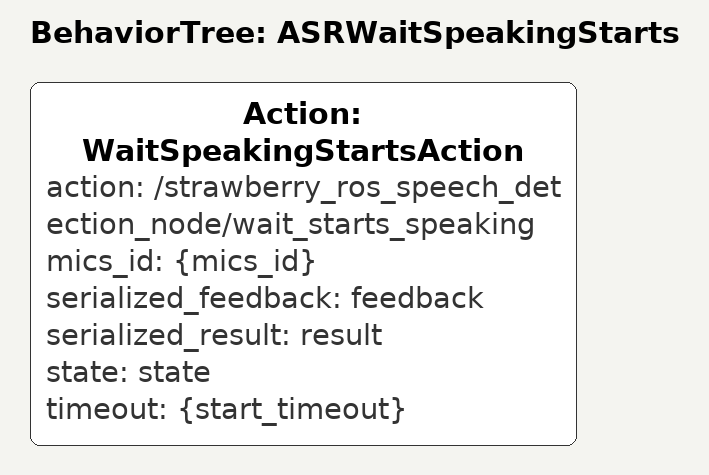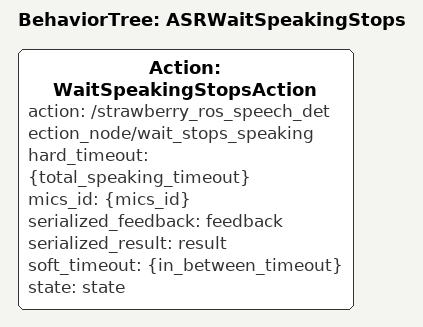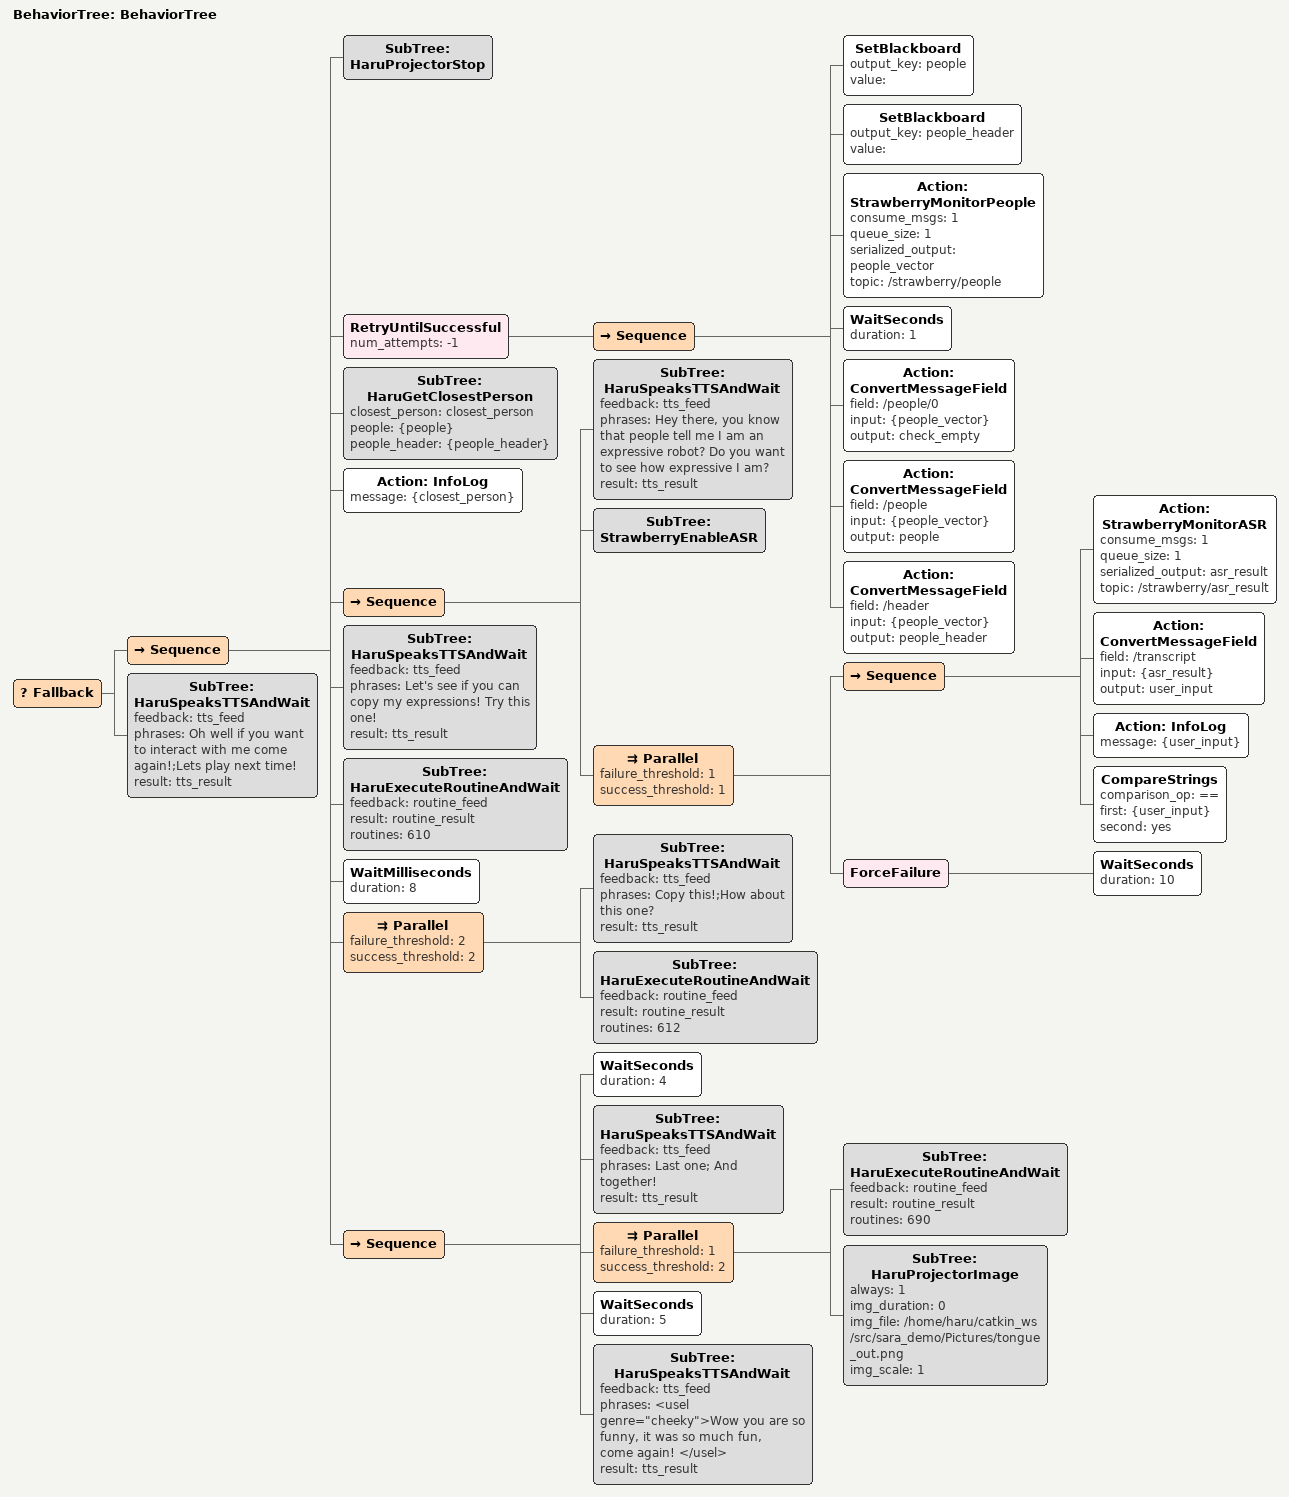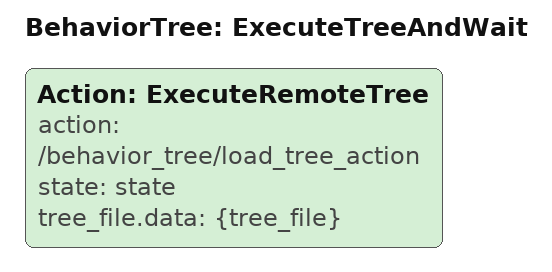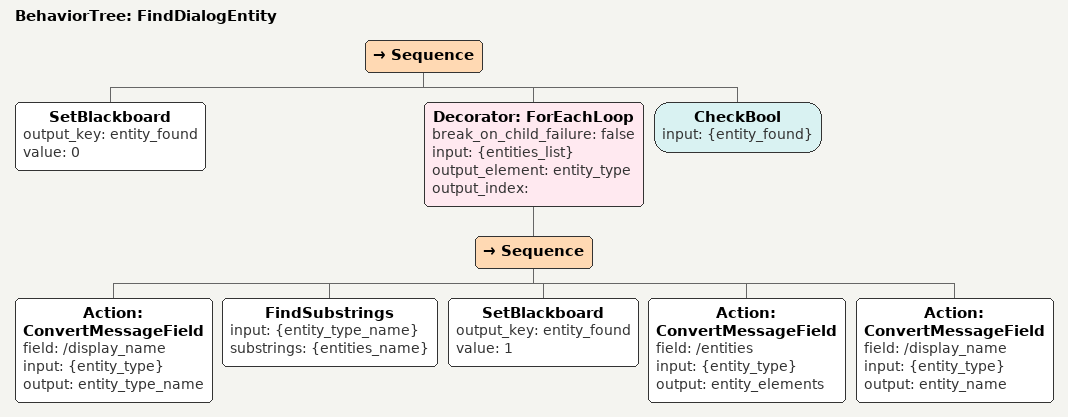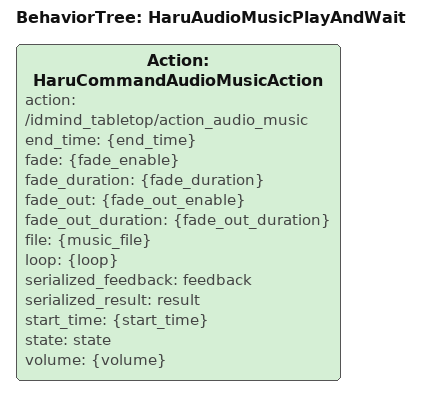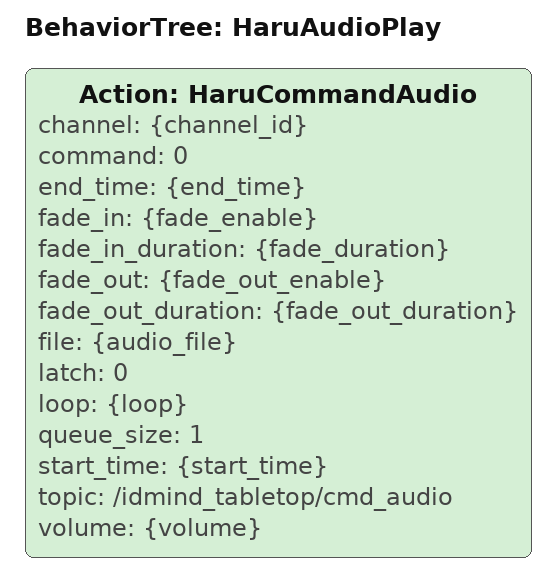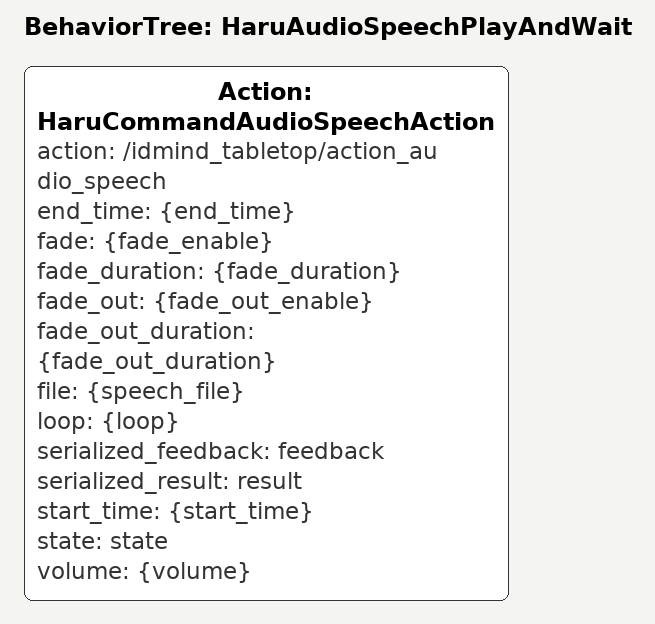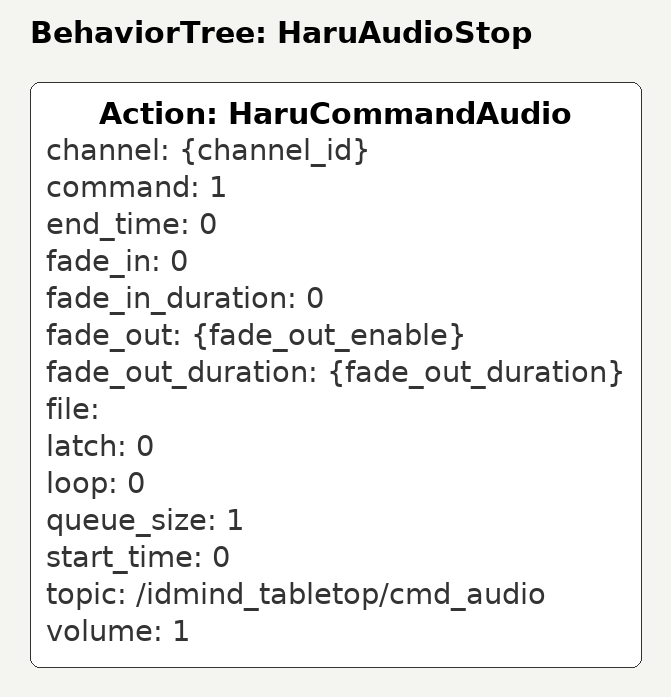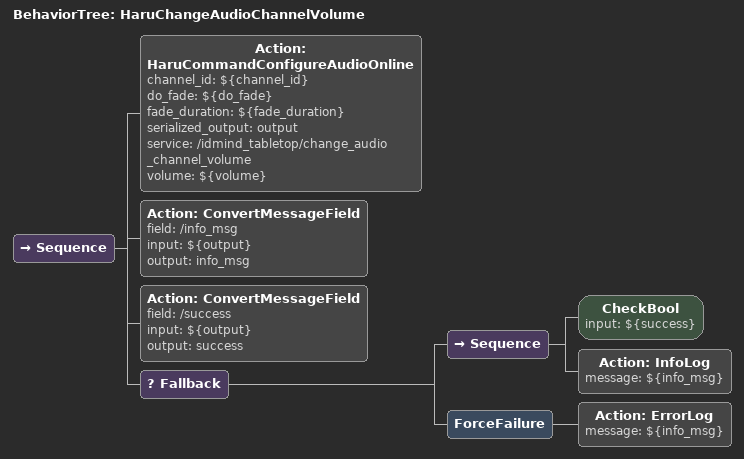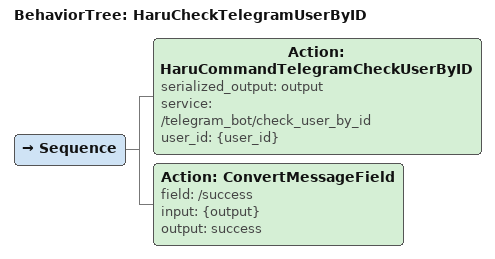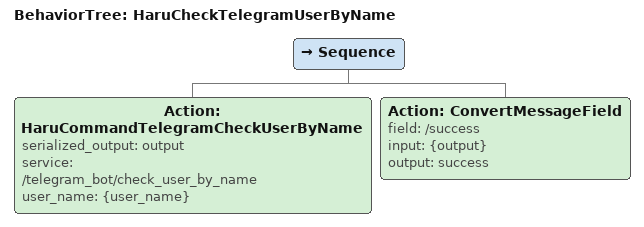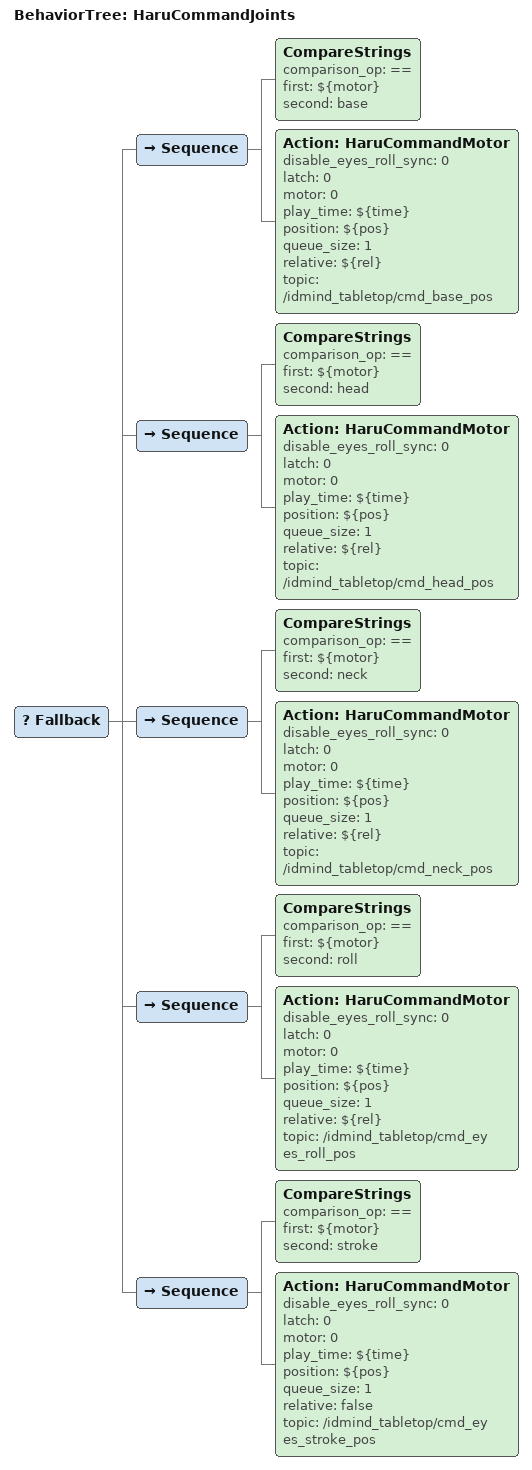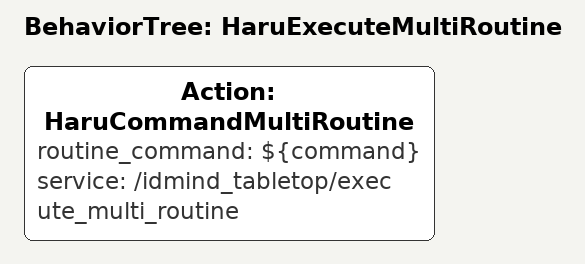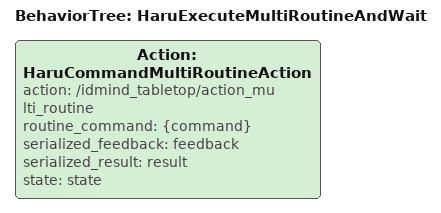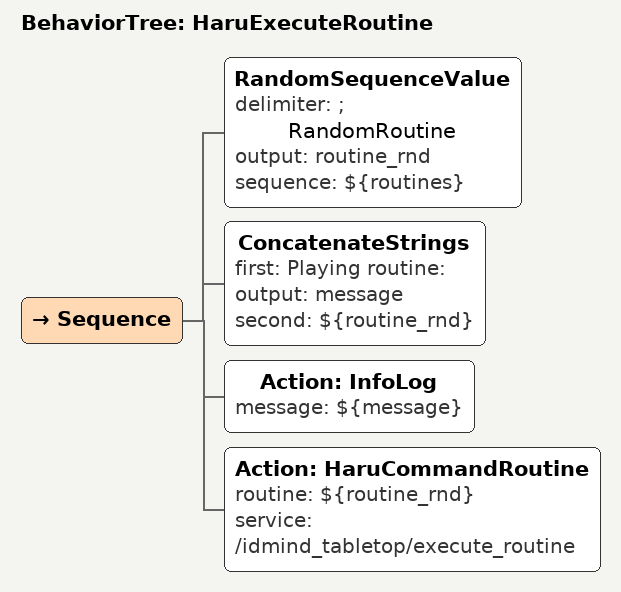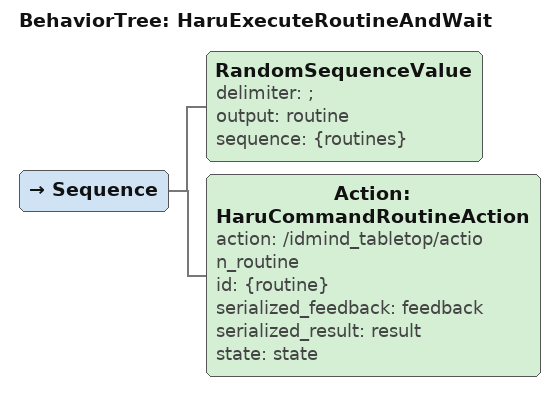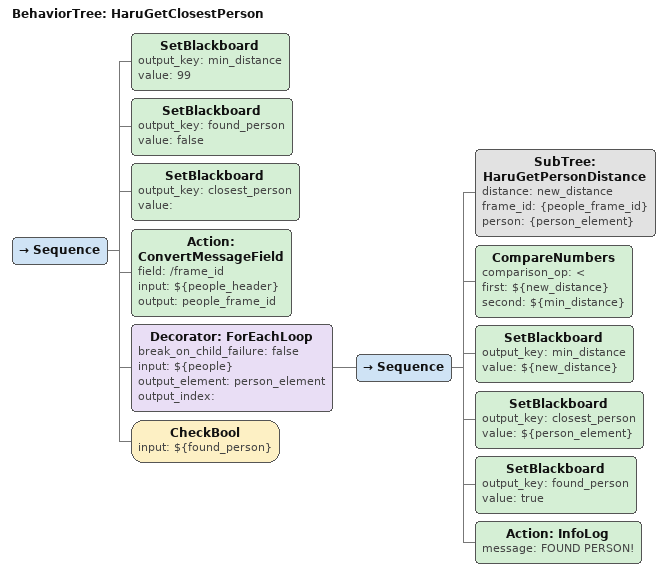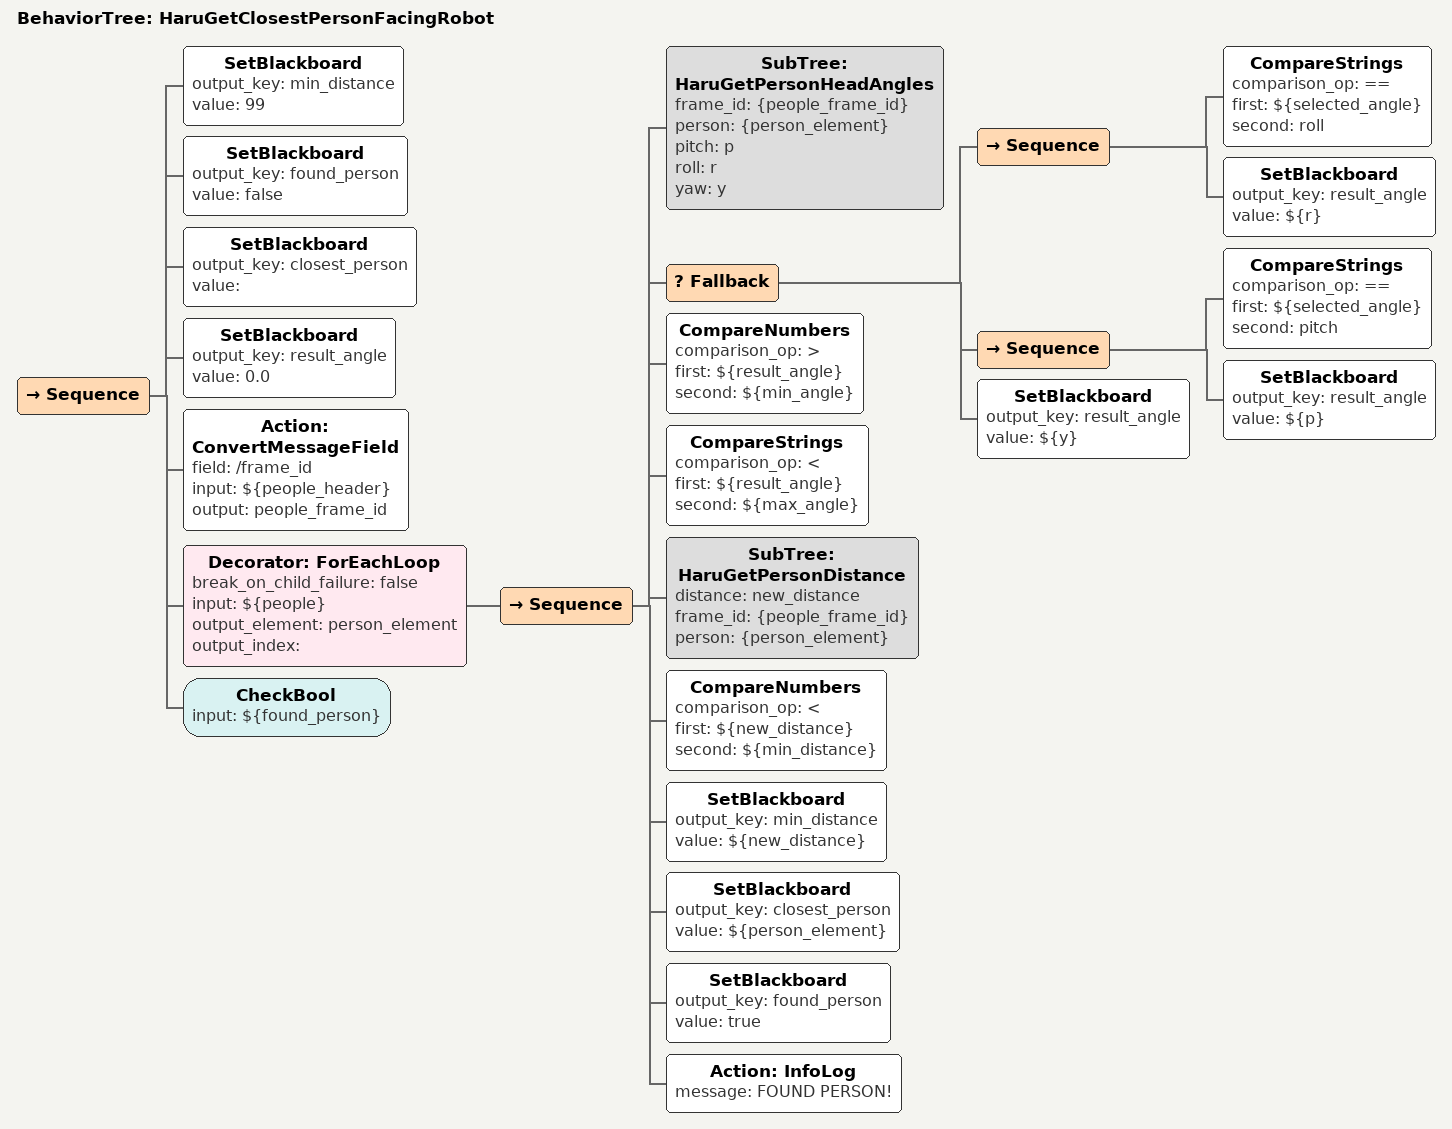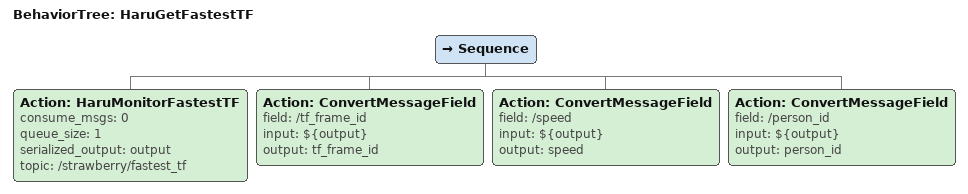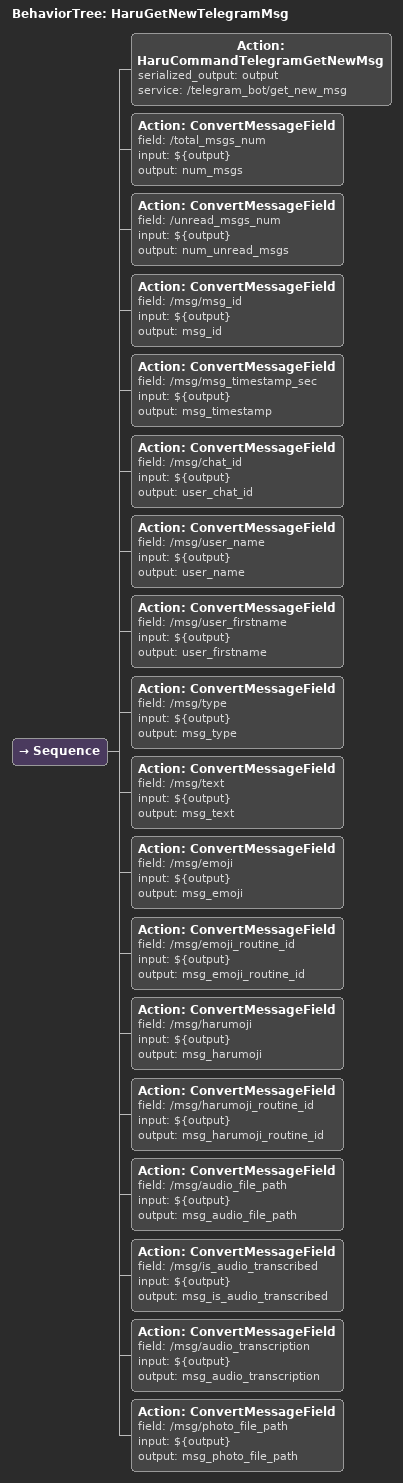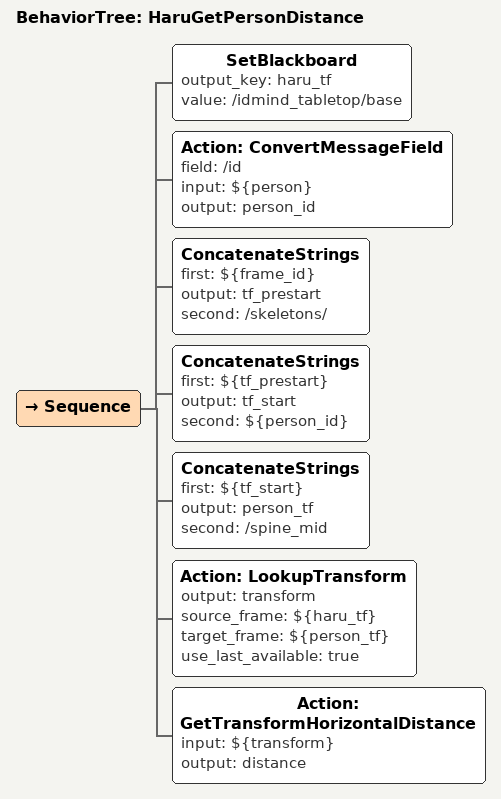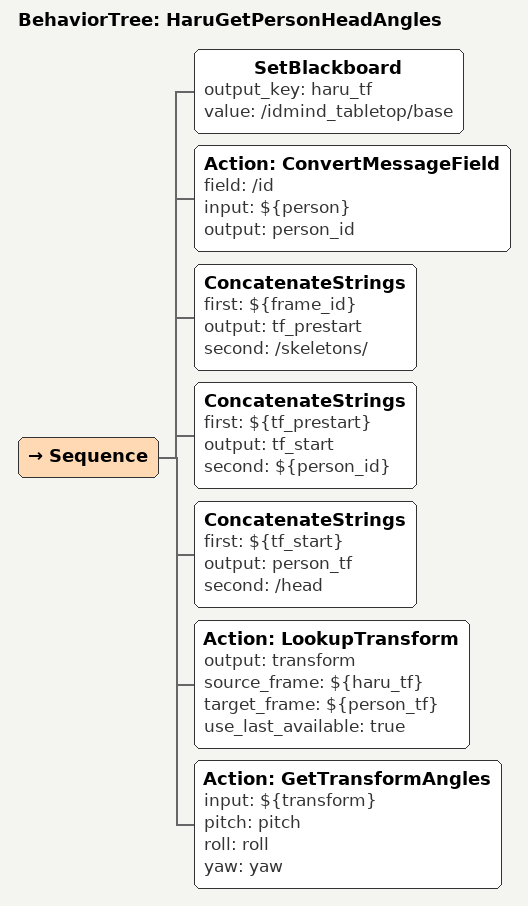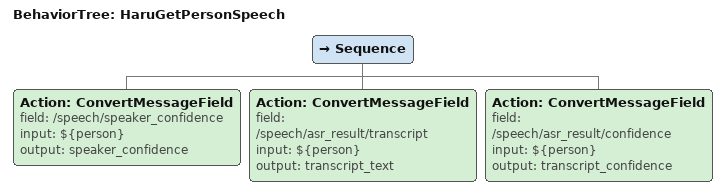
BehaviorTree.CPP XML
<BehaviorTree ID="ASRWaitSpeakingStarts">
    <Action ID="WaitSpeakingStartsAction" action="/strawberry_ros_speech_detection_node/wait_starts_speaking" mics_id="{mics_id}" serialized_feedback="feedback" serialized_result="result" state="state" timeout="{start_timeout}"/>
</BehaviorTree>

<BehaviorTree ID="ASRWaitSpeakingStops">
    <Action ID="WaitSpeakingStopsAction" action="/strawberry_ros_speech_detection_node/wait_stops_speaking" hard_timeout="{total_speaking_timeout}" mics_id="{mics_id}" serialized_feedback="feedback" serialized_result="result" soft_timeout="{in_between_timeout}" state="state"/>
</BehaviorTree>

<BehaviorTree ID="BehaviorTree">
    <Fallback>
        <Sequence>
            <SubTree ID="HaruProjectorStop"/>
            <RetryUntilSuccessful num_attempts="-1">
                <Sequence>
                    <SetBlackboard output_key="people" value=""/>
                    <SetBlackboard output_key="people_header" value=""/>
                    <Action ID="StrawberryMonitorPeople" consume_msgs="1" queue_size="1" serialized_output="people_vector" topic="/strawberry/people"/>
                    <WaitSeconds duration="1"/>
                    <Action ID="ConvertMessageField" field="/people/0" input="{people_vector}" output="check_empty"/>
                    <Action ID="ConvertMessageField" field="/people" input="{people_vector}" output="people"/>
                    <Action ID="ConvertMessageField" field="/header" input="{people_vector}" output="people_header"/>
                </Sequence>
            </RetryUntilSuccessful>
            <SubTree ID="HaruGetClosestPerson" closest_person="closest_person" people="{people}" people_header="{people_header}"/>
            <Action ID="InfoLog" message="{closest_person}"/>
            <Sequence>
                <SubTree ID="HaruSpeaksTTSAndWait" feedback="tts_feed" phrases="Hey there, you know that people tell me I am an expressive robot? Do you want to see how expressive I am?" result="tts_result"/>
                <SubTree ID="StrawberryEnableASR"/>
                <Parallel failure_threshold="1" success_threshold="1">
                    <Sequence>
                        <Action ID="StrawberryMonitorASR" consume_msgs="1" queue_size="1" serialized_output="asr_result" topic="/strawberry/asr_result"/>
                        <Action ID="ConvertMessageField" field="/transcript" input="{asr_result}" output="user_input"/>
                        <Action ID="InfoLog" message="{user_input}"/>
                        <CompareStrings comparison_op="==" first="{user_input}" second="yes"/>
                    </Sequence>
                    <ForceFailure>
                        <WaitSeconds duration="10"/>
                    </ForceFailure>
                </Parallel>
            </Sequence>
            <SubTree ID="HaruSpeaksTTSAndWait" feedback="tts_feed" phrases="Let's see if you can copy my expressions! Try this one!" result="tts_result"/>
            <SubTree ID="HaruExecuteRoutineAndWait" feedback="routine_feed" result="routine_result" routines="610"/>
            <WaitMilliseconds duration="8"/>
            <Parallel failure_threshold="2" success_threshold="2">
                <SubTree ID="HaruSpeaksTTSAndWait" feedback="tts_feed" phrases="Copy this!;How about this one?" result="tts_result"/>
                <SubTree ID="HaruExecuteRoutineAndWait" feedback="routine_feed" result="routine_result" routines="612"/>
            </Parallel>
            <Sequence>
                <WaitSeconds duration="4"/>
                <SubTree ID="HaruSpeaksTTSAndWait" feedback="tts_feed" phrases="Last one; And together!" result="tts_result"/>
                <Parallel failure_threshold="1" success_threshold="2">
                    <SubTree ID="HaruExecuteRoutineAndWait" feedback="routine_feed" result="routine_result" routines="690"/>
                    <SubTree ID="HaruProjectorImage" always="1" img_duration="0" img_file="/home/haru/catkin_ws/src/sara_demo/Pictures/tongue_out.png" img_scale="1"/>
                </Parallel>
                <WaitSeconds duration="5"/>
                <SubTree ID="HaruSpeaksTTSAndWait" feedback="tts_feed" phrases=" &lt;usel genre=&quot;cheeky&quot;>Wow you are so funny, it was so much fun, come again! &lt;/usel> " result="tts_result"/>
            </Sequence>
        </Sequence>
        <SubTree ID="HaruSpeaksTTSAndWait" feedback="tts_feed" phrases="Oh well if you want to interact with me come again!;Lets play next time!" result="tts_result"/>
    </Fallback>
</BehaviorTree>

<BehaviorTree ID="ExecuteTreeAndWait">
    <Action ID="ExecuteRemoteTree" action="/behavior_tree/load_tree_action" state="state" tree_file.data="{tree_file}"/>
</BehaviorTree>

<BehaviorTree ID="FindDialogEntity">
    <Sequence>
        <SetBlackboard output_key="entity_found" value="0"/>
        <Decorator ID="ForEachLoop" break_on_child_failure="false" input="{entities_list}" output_element="entity_type" output_index="">
            <Sequence>
                <Action ID="ConvertMessageField" field="/display_name" input="{entity_type}" output="entity_type_name"/>
                <FindSubstrings input="{entity_type_name}" substrings="{entities_name}"/>
                <SetBlackboard output_key="entity_found" value="1"/>
                <Action ID="ConvertMessageField" field="/entities" input="{entity_type}" output="entity_elements"/>
                <Action ID="ConvertMessageField" field="/display_name" input="{entity_type}" output="entity_name"/>
            </Sequence>
        </Decorator>
        <CheckBool input="{entity_found}"/>
    </Sequence>
</BehaviorTree>

<BehaviorTree ID="HaruAudioMusicPlayAndWait">
    <Action ID="HaruCommandAudioMusicAction" action="/idmind_tabletop/action_audio_music" end_time="{end_time}" fade="{fade_enable}" fade_duration="{fade_duration}" fade_out="{fade_out_enable}" fade_out_duration="{fade_out_duration}" file="{music_file}" loop="{loop}" serialized_feedback="feedback" serialized_result="result" start_time="{start_time}" state="state" volume="{volume}"/>
</BehaviorTree>

<BehaviorTree ID="HaruAudioPlay">
    <Action ID="HaruCommandAudio" channel="{channel_id}" command="0" end_time="{end_time}" fade_in="{fade_enable}" fade_in_duration="{fade_duration}" fade_out="{fade_out_enable}" fade_out_duration="{fade_out_duration}" file="{audio_file}" latch="0" loop="{loop}" queue_size="1" start_time="{start_time}" topic="/idmind_tabletop/cmd_audio" volume="{volume}"/>
</BehaviorTree>

<BehaviorTree ID="HaruAudioSpeechPlayAndWait">
    <Action ID="HaruCommandAudioSpeechAction" action="/idmind_tabletop/action_audio_speech" end_time="{end_time}" fade="{fade_enable}" fade_duration="{fade_duration}" fade_out="{fade_out_enable}" fade_out_duration="{fade_out_duration}" file="{speech_file}" loop="{loop}" serialized_feedback="feedback" serialized_result="result" start_time="{start_time}" state="state" volume="{volume}"/>
</BehaviorTree>

<BehaviorTree ID="HaruAudioStop">
    <Action ID="HaruCommandAudio" channel="{channel_id}" command="1" end_time="0" fade_in="0" fade_in_duration="0" fade_out="{fade_out_enable}" fade_out_duration="{fade_out_duration}" file="" latch="0" loop="0" queue_size="1" start_time="0" topic="/idmind_tabletop/cmd_audio" volume="1"/>
</BehaviorTree>

<BehaviorTree ID="HaruChangeAudioChannelVolume">
    <Sequence>
        <Action ID="HaruCommandConfigureAudioOnline" channel_id="${channel_id}" do_fade="${do_fade}" fade_duration="${fade_duration}" serialized_output="output" service="/idmind_tabletop/change_audio_channel_volume" volume="${volume}"/>
        <Action ID="ConvertMessageField" field="/info_msg" input="${output}" output="info_msg"/>
        <Action ID="ConvertMessageField" field="/success" input="${output}" output="success"/>
        <Fallback>
            <Sequence>
                <CheckBool input="${success}"/>
                <Action ID="InfoLog" message="${info_msg}"/>
            </Sequence>
            <ForceFailure>
                <Action ID="ErrorLog" message="${info_msg}"/>
            </ForceFailure>
        </Fallback>
    </Sequence>
</BehaviorTree>

<BehaviorTree ID="HaruCheckTelegramUserByID">
    <Sequence>
        <Action ID="HaruCommandTelegramCheckUserByID" serialized_output="output" service="/telegram_bot/check_user_by_id" user_id="{user_id}"/>
        <Action ID="ConvertMessageField" field="/success" input="{output}" output="success"/>
    </Sequence>
</BehaviorTree>

<BehaviorTree ID="HaruCheckTelegramUserByName">
    <Sequence>
        <Action ID="HaruCommandTelegramCheckUserByName" serialized_output="output" service="/telegram_bot/check_user_by_name" user_name="{user_name}"/>
        <Action ID="ConvertMessageField" field="/success" input="{output}" output="success"/>
    </Sequence>
</BehaviorTree>

<BehaviorTree ID="HaruCommandJoints">
    <Fallback>
        <Sequence>
            <CompareStrings comparison_op="==" first="${motor}" second="base"/>
            <Action ID="HaruCommandMotor" disable_eyes_roll_sync="0" latch="0" motor="0" play_time="${time}" position="${pos}" queue_size="1" relative="${rel}" topic="/idmind_tabletop/cmd_base_pos"/>
        </Sequence>
        <Sequence>
            <CompareStrings comparison_op="==" first="${motor}" second="head"/>
            <Action ID="HaruCommandMotor" disable_eyes_roll_sync="0" latch="0" motor="0" play_time="${time}" position="${pos}" queue_size="1" relative="${rel}" topic="/idmind_tabletop/cmd_head_pos"/>
        </Sequence>
        <Sequence>
            <CompareStrings comparison_op="==" first="${motor}" second="neck"/>
            <Action ID="HaruCommandMotor" disable_eyes_roll_sync="0" latch="0" motor="0" play_time="${time}" position="${pos}" queue_size="1" relative="${rel}" topic="/idmind_tabletop/cmd_neck_pos"/>
        </Sequence>
        <Sequence>
            <CompareStrings comparison_op="==" first="${motor}" second="roll"/>
            <Action ID="HaruCommandMotor" disable_eyes_roll_sync="0" latch="0" motor="0" play_time="${time}" position="${pos}" queue_size="1" relative="${rel}" topic="/idmind_tabletop/cmd_eyes_roll_pos"/>
        </Sequence>
        <Sequence>
            <CompareStrings comparison_op="==" first="${motor}" second="stroke"/>
            <Action ID="HaruCommandMotor" disable_eyes_roll_sync="0" latch="0" motor="0" play_time="${time}" position="${pos}" queue_size="1" relative="false" topic="/idmind_tabletop/cmd_eyes_stroke_pos"/>
        </Sequence>
    </Fallback>
</BehaviorTree>

<BehaviorTree ID="HaruExecuteMultiRoutine">
    <Action ID="HaruCommandMultiRoutine" routine_command="${command}" service="/idmind_tabletop/execute_multi_routine"/>
</BehaviorTree>

<BehaviorTree ID="HaruExecuteMultiRoutineAndWait">
    <Action ID="HaruCommandMultiRoutineAction" action="/idmind_tabletop/action_multi_routine" routine_command="{command}" serialized_feedback="feedback" serialized_result="result" state="state"/>
</BehaviorTree>

<BehaviorTree ID="HaruExecuteRoutine">
    <Sequence>
        <RandomSequenceValue delimiter=";" name="RandomRoutine" output="routine_rnd" sequence="${routines}"/>
        <ConcatenateStrings first="Playing routine: " output="message" second="${routine_rnd}"/>
        <Action ID="InfoLog" message="${message}"/>
        <Action ID="HaruCommandRoutine" routine="${routine_rnd}" service="/idmind_tabletop/execute_routine"/>
    </Sequence>
</BehaviorTree>

<BehaviorTree ID="HaruExecuteRoutineAndWait">
    <Sequence>
        <RandomSequenceValue delimiter=";" output="routine" sequence="{routines}"/>
        <Action ID="HaruCommandRoutineAction" action="/idmind_tabletop/action_routine" id="{routine}" serialized_feedback="feedback" serialized_result="result" state="state"/>
    </Sequence>
</BehaviorTree>

<BehaviorTree ID="HaruGetClosestPerson">
    <Sequence>
        <SetBlackboard output_key="min_distance" value="99"/>
        <SetBlackboard output_key="found_person" value="false"/>
        <SetBlackboard output_key="closest_person" value=""/>
        <Action ID="ConvertMessageField" field="/frame_id" input="${people_header}" output="people_frame_id"/>
        <Decorator ID="ForEachLoop" break_on_child_failure="false" input="${people}" output_element="person_element" output_index="">
            <Sequence>
                <SubTree ID="HaruGetPersonDistance" distance="new_distance" frame_id="{people_frame_id}" person="{person_element}"/>
                <CompareNumbers comparison_op="&lt;" first="${new_distance}" second="${min_distance}"/>
                <SetBlackboard output_key="min_distance" value="${new_distance}"/>
                <SetBlackboard output_key="closest_person" value="${person_element}"/>
                <SetBlackboard output_key="found_person" value="true"/>
                <Action ID="InfoLog" message="FOUND PERSON!"/>
            </Sequence>
        </Decorator>
        <CheckBool input="${found_person}"/>
    </Sequence>
</BehaviorTree>

<BehaviorTree ID="HaruGetClosestPersonFacingRobot">
    <Sequence>
        <SetBlackboard output_key="min_distance" value="99"/>
        <SetBlackboard output_key="found_person" value="false"/>
        <SetBlackboard output_key="closest_person" value=""/>
        <SetBlackboard output_key="result_angle" value="0.0"/>
        <Action ID="ConvertMessageField" field="/frame_id" input="${people_header}" output="people_frame_id"/>
        <Decorator ID="ForEachLoop" break_on_child_failure="false" input="${people}" output_element="person_element" output_index="">
            <Sequence>
                <SubTree ID="HaruGetPersonHeadAngles" frame_id="{people_frame_id}" person="{person_element}" pitch="p" roll="r" yaw="y"/>
                <Fallback>
                    <Sequence>
                        <CompareStrings comparison_op="==" first="${selected_angle}" second="roll"/>
                        <SetBlackboard output_key="result_angle" value="${r}"/>
                    </Sequence>
                    <Sequence>
                        <CompareStrings comparison_op="==" first="${selected_angle}" second="pitch"/>
                        <SetBlackboard output_key="result_angle" value="${p}"/>
                    </Sequence>
                    <SetBlackboard output_key="result_angle" value="${y}"/>
                </Fallback>
                <CompareNumbers comparison_op=">" first="${result_angle}" second="${min_angle}"/>
                <CompareStrings comparison_op="&lt;" first="${result_angle}" second="${max_angle}"/>
                <SubTree ID="HaruGetPersonDistance" distance="new_distance" frame_id="{people_frame_id}" person="{person_element}"/>
                <CompareNumbers comparison_op="&lt;" first="${new_distance}" second="${min_distance}"/>
                <SetBlackboard output_key="min_distance" value="${new_distance}"/>
                <SetBlackboard output_key="closest_person" value="${person_element}"/>
                <SetBlackboard output_key="found_person" value="true"/>
                <Action ID="InfoLog" message="FOUND PERSON!"/>
            </Sequence>
        </Decorator>
        <CheckBool input="${found_person}"/>
    </Sequence>
</BehaviorTree>

<BehaviorTree ID="HaruGetFastestTF">
    <Sequence>
        <Action ID="HaruMonitorFastestTF" consume_msgs="0" queue_size="1" serialized_output="output" topic="/strawberry/fastest_tf"/>
        <Action ID="ConvertMessageField" field="/tf_frame_id" input="${output}" output="tf_frame_id"/>
        <Action ID="ConvertMessageField" field="/speed" input="${output}" output="speed"/>
        <Action ID="ConvertMessageField" field="/person_id" input="${output}" output="person_id"/>
    </Sequence>
</BehaviorTree>

<BehaviorTree ID="HaruGetNewTelegramMsg">
    <Sequence>
        <Action ID="HaruCommandTelegramGetNewMsg" serialized_output="output" service="/telegram_bot/get_new_msg"/>
        <Action ID="ConvertMessageField" field="/total_msgs_num" input="${output}" output="num_msgs"/>
        <Action ID="ConvertMessageField" field="/unread_msgs_num" input="${output}" output="num_unread_msgs"/>
        <Action ID="ConvertMessageField" field="/msg/msg_id" input="${output}" output="msg_id"/>
        <Action ID="ConvertMessageField" field="/msg/msg_timestamp_sec" input="${output}" output="msg_timestamp"/>
        <Action ID="ConvertMessageField" field="/msg/chat_id" input="${output}" output="user_chat_id"/>
        <Action ID="ConvertMessageField" field="/msg/user_name" input="${output}" output="user_name"/>
        <Action ID="ConvertMessageField" field="/msg/user_firstname" input="${output}" output="user_firstname"/>
        <Action ID="ConvertMessageField" field="/msg/type" input="${output}" output="msg_type"/>
        <Action ID="ConvertMessageField" field="/msg/text" input="${output}" output="msg_text"/>
        <Action ID="ConvertMessageField" field="/msg/emoji" input="${output}" output="msg_emoji"/>
        <Action ID="ConvertMessageField" field="/msg/emoji_routine_id" input="${output}" output="msg_emoji_routine_id"/>
        <Action ID="ConvertMessageField" field="/msg/harumoji" input="${output}" output="msg_harumoji"/>
        <Action ID="ConvertMessageField" field="/msg/harumoji_routine_id" input="${output}" output="msg_harumoji_routine_id"/>
        <Action ID="ConvertMessageField" field="/msg/audio_file_path" input="${output}" output="msg_audio_file_path"/>
        <Action ID="ConvertMessageField" field="/msg/is_audio_transcribed" input="${output}" output="msg_is_audio_transcribed"/>
        <Action ID="ConvertMessageField" field="/msg/audio_transcription" input="${output}" output="msg_audio_transcription"/>
        <Action ID="ConvertMessageField" field="/msg/photo_file_path" input="${output}" output="msg_photo_file_path"/>
    </Sequence>
</BehaviorTree>

<BehaviorTree ID="HaruGetPersonDistance">
    <Sequence>
        <SetBlackboard output_key="haru_tf" value="/idmind_tabletop/base"/>
        <Action ID="ConvertMessageField" field="/id" input="${person}" output="person_id"/>
        <ConcatenateStrings first="${frame_id}" output="tf_prestart" second="/skeletons/"/>
        <ConcatenateStrings first="${tf_prestart}" output="tf_start" second="${person_id}"/>
        <ConcatenateStrings first="${tf_start}" output="person_tf" second="/spine_mid"/>
        <Action ID="LookupTransform" output="transform" source_frame="${haru_tf}" target_frame="${person_tf}" use_last_available="true"/>
        <Action ID="GetTransformHorizontalDistance" input="${transform}" output="distance"/>
    </Sequence>
</BehaviorTree>

<BehaviorTree ID="HaruGetPersonHeadAngles">
    <Sequence>
        <SetBlackboard output_key="haru_tf" value="/idmind_tabletop/base"/>
        <Action ID="ConvertMessageField" field="/id" input="${person}" output="person_id"/>
        <ConcatenateStrings first="${frame_id}" output="tf_prestart" second="/skeletons/"/>
        <ConcatenateStrings first="${tf_prestart}" output="tf_start" second="${person_id}"/>
        <ConcatenateStrings first="${tf_start}" output="person_tf" second="/head"/>
        <Action ID="LookupTransform" output="transform" source_frame="${haru_tf}" target_frame="${person_tf}" use_last_available="true"/>
        <Action ID="GetTransformAngles" input="${transform}" pitch="pitch" roll="roll" yaw="yaw"/>
    </Sequence>
</BehaviorTree>

<BehaviorTree ID="HaruGetPersonSpeech">
    <Sequence>
        <Action ID="ConvertMessageField" field="/speech/speaker_confidence" input="${person}" output="speaker_confidence"/>
        <Action ID="ConvertMessageField" field="/speech/asr_result/transcript" input="${person}" output="transcript_text"/>
        <Action ID="ConvertMessageField" field="/speech/asr_result/confidence" input="${person}" output="transcript_confidence"/>
    </Sequence>
</BehaviorTree>
